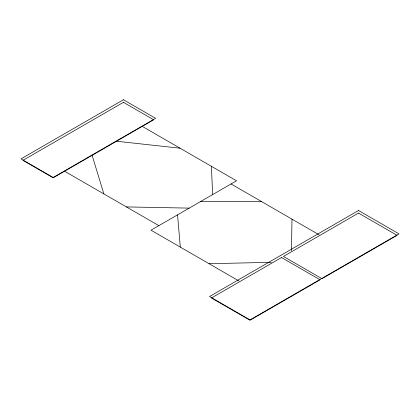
<?xml version="1.0" encoding="UTF-8"?>
<svg xmlns="http://www.w3.org/2000/svg" width="420" height="420" viewBox="0 0 420 420"><rect width="100%" height="100%" fill="white"/><g stroke="black" fill="none" stroke-linecap="round" stroke-linejoin="round"><path stroke-width="0.63" d="M291.449 250.693L292 219.146M209.055 263.708L271.325 262.311M200.618 201.532L261.387 201.474M126.394 206.918L189.205 208.121M116.561 141.236L180.059 148.208M142.275 126.389L236.523 180.805L150.99 230.181L238.985 280.985M231.053 183.96L319.043 234.764M64.596 171.239L158.844 225.65M92.101 155.358L103.887 193.919M177.544 214.851L180.311 247.112M211.36 166.278L212.672 194.57M123.433 99.745L21 158.881L53.177 177.46L155.61 118.325L123.433 99.745M123.433 102.323L22.916 160.356L53.177 177.828L153.694 119.795L123.433 102.323M358.522 210.499L209.528 296.52L250.005 319.888L399 233.867L358.522 210.499M281.521 257.534L211.444 297.99L250.005 320.255L320.087 279.794L281.521 257.534M358.522 213.077L283.437 256.426L321.998 278.691L397.084 235.342L358.522 213.077"/></g></svg>
